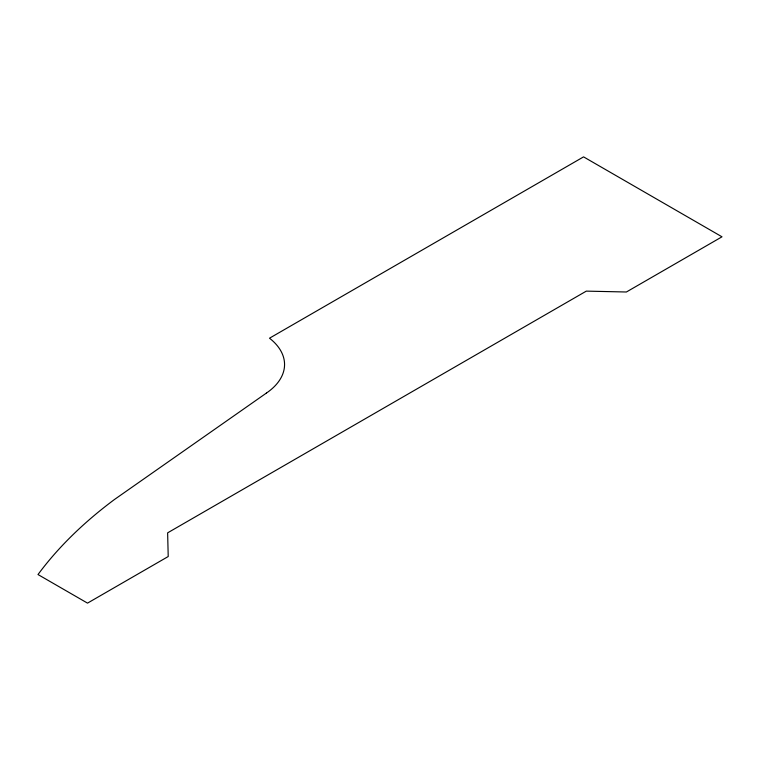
<?xml version="1.0" encoding="UTF-8"?>
<svg xmlns="http://www.w3.org/2000/svg" width="760" height="760" viewBox="0 0 760 760"><rect width="100%" height="100%" fill="white"/><g stroke="black" fill="none" stroke-linecap="round" stroke-linejoin="round"><path stroke-width="1.14" d="M266.38 393.101L114.475 499.491A588.211 339.606 0 0 0 38 574.541L87.514 603.126L168.216 556.529L167.627 532.846L586.311 291.127L626.392 292.001L722 236.806L583.566 156.873L269.505 338.2A76.532 44.184 0 0 1 266.38 393.101"/></g></svg>
